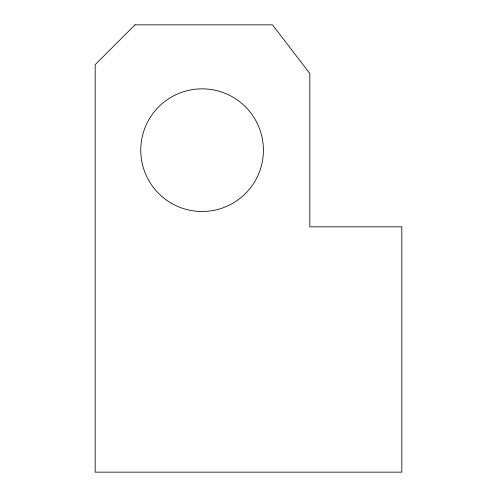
<?xml version="1.0" encoding="UTF-8"?>
<svg xmlns="http://www.w3.org/2000/svg" width="497" height="497" viewBox="0 0 497 497"><rect width="100%" height="100%" fill="white"/><g stroke="black" fill="none" stroke-linecap="round" stroke-linejoin="round"><path stroke-width="0.75" d="M134.973 24.85L95.175 64.647L95.175 472.15L401.824 472.15L401.824 226.831L309.83 226.831L309.83 73.506L272.493 24.85L134.973 24.85M171.422 203.279A61.33 61.33 0 0 0 263.416 150.169A61.33 61.33 0 0 0 171.422 97.058A61.33 61.33 0 0 0 171.422 203.279"/></g></svg>
